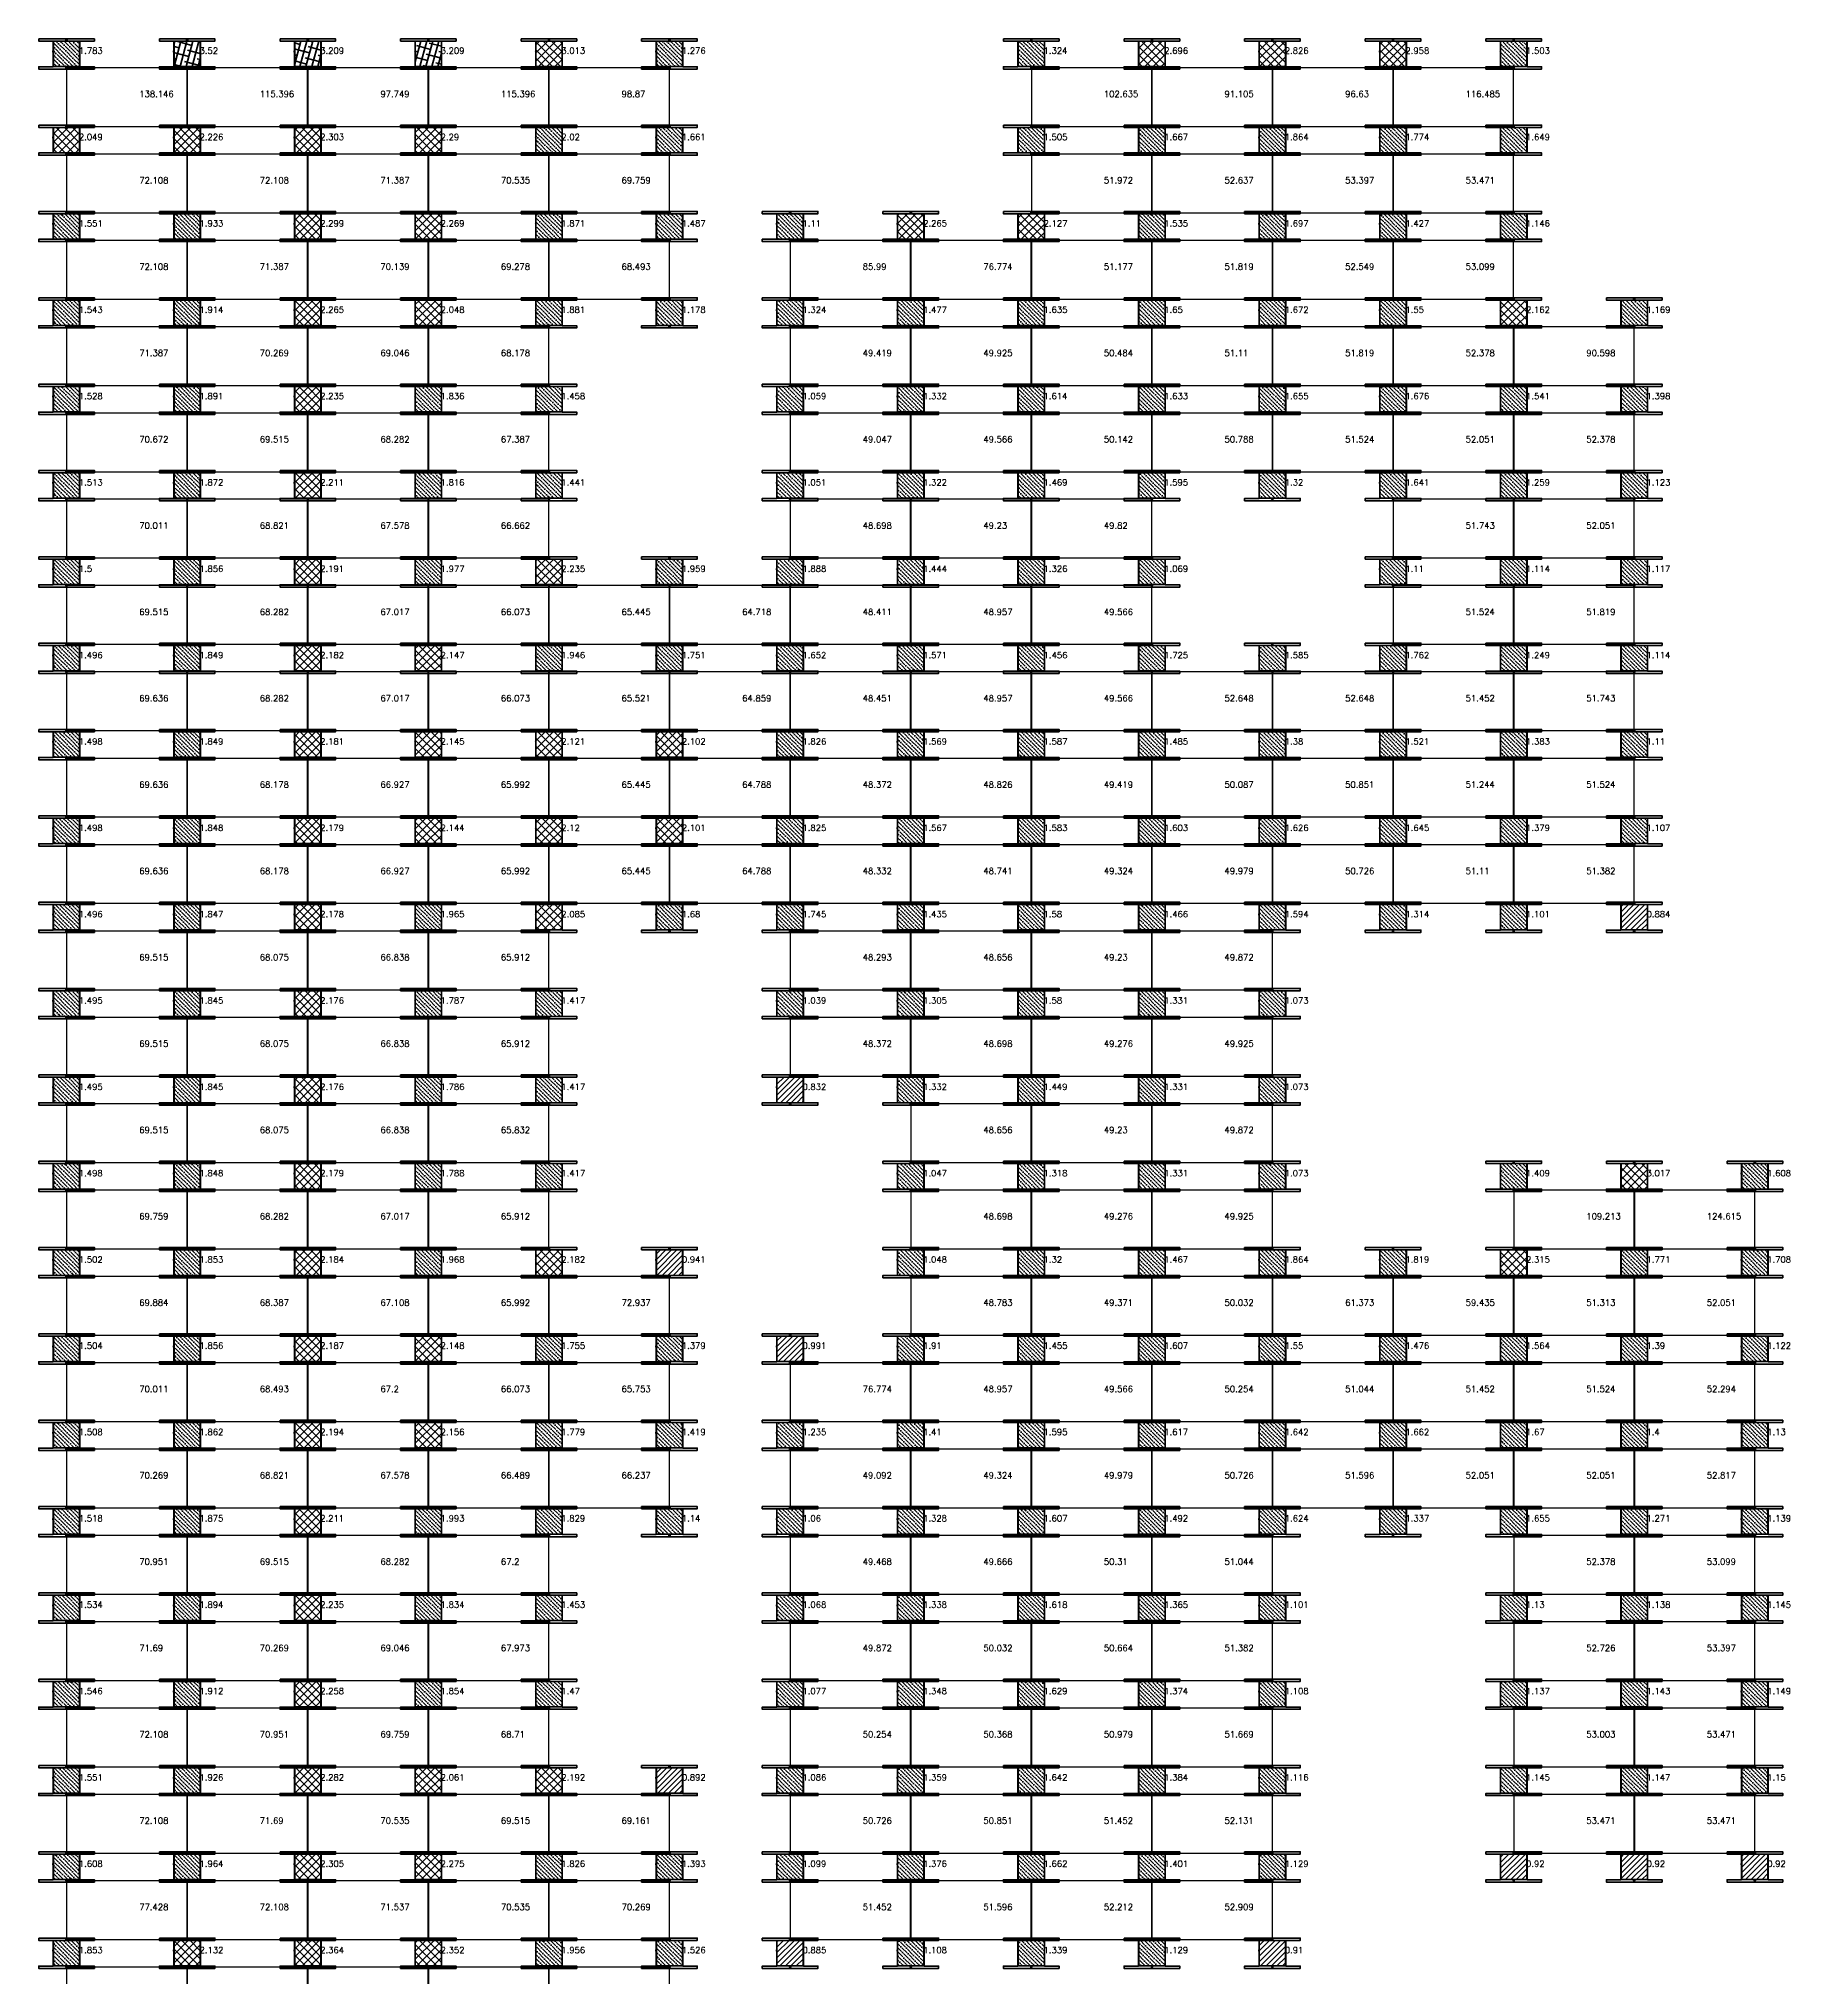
# Model space of a CAD drawing. Header units: inches. Extents: x 3750 to 10146, y -443 to 5941.
# Drawn here: x 4965 to 6099, y 760 to 2015 of the extents above; entities that cross this region are included whole.
import ezdxf

# ---------------------------------------------------------------- set-up
doc = ezdxf.new("R2010")
doc.units = ezdxf.units.IN
doc.header["$LTSCALE"] = 50
doc.header["$MEASUREMENT"] = 0
for name, color, linetype, lineweight in [('E-PANELS', 140, 'Continuous', 30), ('E2-ECOFEET', 254, 'Continuous', 35), ('E3-ECOFEET', 254, 'Continuous', 35), ('HATCH 1', 5, 'Continuous', 35), ('HATCH 2', 140, 'Continuous', 35), ('HATCH 3', 30, 'Continuous', 35), ('HATCH 4', 200, 'Continuous', 35)]:
    doc.layers.add(name, color=color, linetype=linetype, lineweight=lineweight)
doc.layers.add('EF3 TEXT', color=7, linetype='Continuous', plot=False)
doc.layers.get('E2-ECOFEET').off()
doc.styles.add('mytext', font='romans.shx')

# ---------------------------------------------------------------- blocks, each defined once
blk = doc.blocks.new('EF3_HATCH_4')
at = {"layer": 'HATCH 4'}
h = blk.add_hatch(dxfattribs=at)
h.set_pattern_fill('ANSI38', color=256, scale=30, angle=30)
h.set_pattern_definition([(75, (-119.168, -90.9187), (-3.62222, 0.97057), []), (165, (-119.168, -90.9187), (-8.215015, -1.68108), [9.375, -5.625])])
h.paths.add_polyline_path([(-8.5, -8.25), (8.5, -8.25), (8.5, 8.25), (-8.5, 8.25)])
blk.add_lwpolyline([(-8.5, -8.25), (8.5, -8.25), (8.5, 8.25), (-8.5, 8.25)], close=True, dxfattribs=at)
blk = doc.blocks.new('EF3_HATCH_2')
at = {"layer": 'HATCH 2'}
h = blk.add_hatch(dxfattribs=at)
h.set_pattern_fill('ANSI36', color=256, scale=15, angle=90)
h.set_pattern_definition([(135, (-119.168, -90.9187), (-3.64602, 0.994369), [4.6875, -0.9375, 0, -0.9375])])
h.paths.add_polyline_path([(-8.5, -8.25), (8.5, -8.25), (8.5, 8.25), (-8.5, 8.25)])
blk.add_lwpolyline([(-8.5, -8.25), (8.5, -8.25), (8.5, 8.25), (-8.5, 8.25)], close=True, dxfattribs=at)
blk = doc.blocks.new('EF3_HATCH_3')
at = {"layer": 'HATCH 3'}
h = blk.add_hatch(dxfattribs=at)
h.set_pattern_fill('ANSI37', color=256, scale=30)
h.set_pattern_definition([(45, (-119.168, -90.9187), (-2.65165, 2.65165), []), (135, (-119.168, -90.9187), (-2.65165, -2.65165), [])])
h.paths.add_polyline_path([(-8.5, -8.25), (8.5, -8.25), (8.5, 8.25), (-8.5, 8.25)])
blk.add_lwpolyline([(-8.5, -8.25), (8.5, -8.25), (8.5, 8.25), (-8.5, 8.25)], close=True, dxfattribs=at)
blk = doc.blocks.new('EF3_HATCH_1')
at = {"layer": 'HATCH 1'}
h = blk.add_hatch(dxfattribs=at)
h.set_pattern_fill('ANSI31', color=256, scale=20)
h.set_pattern_definition([(45, (-119.168, -90.9187), (-1.767767, 1.767767), [])])
h.paths.add_polyline_path([(-8.5, -8.25), (8.5, -8.25), (8.5, 8.25), (-8.5, 8.25)])
blk.add_lwpolyline([(-8.5, -8.25), (8.5, -8.25), (8.5, 8.25), (-8.5, 8.25)], close=True, dxfattribs=at)
blk = doc.blocks.new('YINGLI 305W 10DEG')
at = {"layer": 'E-PANELS'}
blk.add_lwpolyline([(0, 0), (77.56, 0), (77.56, -38.4), (0, -38.4)], close=True, dxfattribs=at)
blk = doc.blocks.new('EF3')
at = {"layer": 'E3-ECOFEET', "color": 5}
for points in [[(0, 0), (0, -1.5), (9.4, -1.5), (9.4, -18.1), (0, -18.1), (0, -19.6), (36, -19.6), (36, -18.1), (26.6, -18.1), (26.6, -1.5), (36, -1.5), (36, 0), (0, 0)], [(8.8, -8.1), (8.9, -8.1)]]:
    blk.add_lwpolyline(points, dxfattribs=at)
at = {"layer": 'E3-ECOFEET'}
for points in [[(17.2, -1), (17.8, -1), (17.8, -0.5)], [(18.2, -0.5), (18.2, -1), (18.8, -1)], [(17.2, -18.5), (17.8, -18.5), (17.8, -19)], [(18.2, -19), (18.2, -18.5), (18.8, -18.5)]]:
    blk.add_lwpolyline(points, dxfattribs=at)

msp = doc.modelspace()

# ---------------------------------------------------------------- block references
at = {"layer": 'E-PANELS'}
for p in [(4983.1, 1996.2), (5061.1, 1996.2), (5139.2, 1996.2), (5217.3, 1996.2), (5295.3, 1996.2), (5607.6, 1996.2), (5685.6, 1996.2), (5763.7, 1996.2), (5841.7, 1996.2), (4983.1, 1940.3), (5061.1, 1940.3), (5139.2, 1940.3), (5217.3, 1940.3), (5295.3, 1940.3), (5607.6, 1940.3), (5685.6, 1940.3), (5763.7, 1940.3), (5841.7, 1940.3), (4983.1, 1884.4), (5061.1, 1884.4), (5139.2, 1884.4), (5217.3, 1884.4), (5295.3, 1884.4), (5451.4, 1884.4), (5529.5, 1884.4), (5607.6, 1884.4), (5685.6, 1884.4), (5763.7, 1884.4), (5841.7, 1884.4), (4983.1, 1828.5), (5061.1, 1828.5), (5139.2, 1828.5), (5217.3, 1828.5), (5451.4, 1828.5), (5529.5, 1828.5), (5607.6, 1828.5), (5685.6, 1828.5), (5763.7, 1828.5), (5841.7, 1828.5), (5919.8, 1828.5), (4983.1, 1772.6), (5061.1, 1772.6), (5139.2, 1772.6), (5217.3, 1772.6), (5451.4, 1772.6), (5529.5, 1772.6), (5607.6, 1772.6), (5685.6, 1772.6), (5763.7, 1772.6), (5841.7, 1772.6), (5919.8, 1772.6), (4983.1, 1716.8), (5061.1, 1716.8), (5139.2, 1716.8), (5217.3, 1716.8), (5451.4, 1716.8), (5529.5, 1716.8), (5607.6, 1716.8), (5841.7, 1716.8), (5919.8, 1716.8), (4983.1, 1660.9), (5061.1, 1660.9), (5139.2, 1660.9), (5217.3, 1660.9), (5295.3, 1660.9), (5373.4, 1660.9), (5451.4, 1660.9), (5529.5, 1660.9), (5607.6, 1660.9), (5841.7, 1660.9), (5919.8, 1660.9), (4983.1, 1605), (5061.1, 1605), (5139.2, 1605), (5217.3, 1605), (5295.3, 1605), (5373.4, 1605), (5451.4, 1605), (5529.5, 1605), (5607.6, 1605), (5685.6, 1605), (5763.7, 1605), (5841.7, 1605), (5919.8, 1605), (4983.1, 1549.1), (5061.1, 1549.1), (5139.2, 1549.1), (5217.3, 1549.1), (5295.3, 1549.1), (5373.4, 1549.1), (5451.4, 1549.1), (5529.5, 1549.1), (5607.6, 1549.1), (5685.6, 1549.1), (5763.7, 1549.1), (5841.7, 1549.1), (5919.8, 1549.1), (4983.1, 1493.2), (5061.1, 1493.2), (5139.2, 1493.2), (5217.3, 1493.2), (5295.3, 1493.2), (5373.4, 1493.2), (5451.4, 1493.2), (5529.5, 1493.2), (5607.6, 1493.2), (5685.6, 1493.2), (5763.7, 1493.2), (5841.7, 1493.2), (5919.8, 1493.2), (4983.1, 1437.3), (5061.1, 1437.3), (5139.2, 1437.3), (5217.3, 1437.3), (5451.4, 1437.3), (5529.5, 1437.3), (5607.6, 1437.3), (5685.6, 1437.3), (4983.1, 1381.4), (5061.1, 1381.4), (5139.2, 1381.4), (5217.3, 1381.4), (5451.4, 1381.4), (5529.5, 1381.4), (5607.6, 1381.4), (5685.6, 1381.4), (4983.1, 1325.5), (5061.1, 1325.5), (5139.2, 1325.5), (5217.3, 1325.5), (5529.5, 1325.5), (5607.6, 1325.5), (5685.6, 1325.5), (4983.1, 1269.6), (5061.1, 1269.6), (5139.2, 1269.6), (5217.3, 1269.6), (5529.5, 1269.6), (5607.6, 1269.6), (5685.6, 1269.6), (5919.8, 1269.6), (5997.9, 1269.6), (4983.1, 1213.7), (5061.1, 1213.7), (5139.2, 1213.7), (5217.3, 1213.7), (5295.3, 1213.7), (5529.5, 1213.7), (5607.6, 1213.7), (5685.6, 1213.7), (5763.7, 1213.7), (5841.7, 1213.7), (5919.8, 1213.7), (5997.9, 1213.7), (4983.1, 1157.8), (5061.1, 1157.8), (5139.2, 1157.8), (5217.3, 1157.8), (5295.3, 1157.8), (5451.4, 1157.8), (5529.5, 1157.8), (5607.6, 1157.8), (5685.6, 1157.8), (5763.7, 1157.8), (5841.7, 1157.8), (5919.8, 1157.8), (5997.9, 1157.8), (4983.1, 1101.9), (5061.1, 1101.9), (5139.2, 1101.9), (5217.3, 1101.9), (5295.3, 1101.9), (5451.4, 1101.9), (5529.5, 1101.9), (5607.6, 1101.9), (5685.6, 1101.9), (5763.7, 1101.9), (5841.7, 1101.9), (5919.8, 1101.9), (5997.9, 1101.9), (4983.1, 1046), (5061.1, 1046), (5139.2, 1046), (5217.3, 1046), (5451.4, 1046), (5529.5, 1046), (5607.6, 1046), (5685.6, 1046), (5919.8, 1046), (5997.9, 1046), (4983.1, 990.1), (5061.1, 990.1), (5139.2, 990.1), (5217.3, 990.1), (5451.4, 990.1), (5529.5, 990.1), (5607.6, 990.1), (5685.6, 990.1), (5919.8, 990.1), (5997.9, 990.1), (4983.1, 934.2), (5061.1, 934.2), (5139.2, 934.2), (5217.3, 934.2), (5451.4, 934.2), (5529.5, 934.2), (5607.6, 934.2), (5685.6, 934.2), (5919.8, 934.2), (5997.9, 934.2), (4983.1, 878.3), (5061.1, 878.3), (5139.2, 878.3), (5217.3, 878.3), (5295.3, 878.3), (5451.4, 878.3), (5529.5, 878.3), (5607.6, 878.3), (5685.6, 878.3), (5919.8, 878.3), (5997.9, 878.3), (4983.1, 822.4), (5061.1, 822.4), (5139.2, 822.4), (5217.3, 822.4), (5295.3, 822.4), (5451.4, 822.4), (5529.5, 822.4), (5607.6, 822.4), (5685.6, 822.4), (4983.1, 766.5), (5061.1, 766.5), (5139.2, 766.5), (5217.3, 766.5), (5295.3, 766.5)]:
    msp.add_blockref('YINGLI 305W 10DEG', p, dxfattribs=at)
at = {"layer": 'E2-ECOFEET'}
for p in [(4964.8, 2014.7), (5042.9, 2014.7), (5121, 2014.7), (5199, 2014.7), (5277.1, 2014.7), (5355.1, 2014.7), (5589.3, 2014.7), (5667.4, 2014.7), (5745.4, 2014.7), (5823.5, 2014.7), (5901.6, 2014.7), (4964.8, 1958.9), (5042.9, 1958.9), (5121, 1958.9), (5199, 1958.9), (5277.1, 1958.9), (5355.1, 1958.9), (5589.3, 1958.9), (5667.4, 1958.9), (5745.4, 1958.9), (5823.5, 1958.9), (5901.6, 1958.9), (4964.8, 1903), (5042.9, 1903), (5121, 1903), (5199, 1903), (5277.1, 1903), (5355.1, 1903), (5433.2, 1903), (5511.3, 1903), (5589.3, 1903), (5667.4, 1903), (5745.4, 1903), (5823.5, 1903), (5901.6, 1903), (4964.8, 1847.1), (5042.9, 1847.1), (5121, 1847.1), (5199, 1847.1), (5277.1, 1847.1), (5355.1, 1847.1), (5433.2, 1847.1), (5511.3, 1847.1), (5589.3, 1847.1), (5667.4, 1847.1), (5745.4, 1847.1), (5823.5, 1847.1), (5901.6, 1847.1), (5979.6, 1847.1), (4964.8, 1791.2), (5042.9, 1791.2), (5121, 1791.2), (5199, 1791.2), (5277.1, 1791.2), (5433.2, 1791.2), (5511.3, 1791.2), (5589.3, 1791.2), (5667.4, 1791.2), (5745.4, 1791.2), (5823.5, 1791.2), (5901.6, 1791.2), (5979.6, 1791.2), (4964.8, 1735.3), (5042.9, 1735.3), (5121, 1735.3), (5199, 1735.3), (5277.1, 1735.3), (5433.2, 1735.3), (5511.3, 1735.3), (5589.3, 1735.3), (5667.4, 1735.3), (5745.4, 1735.3), (5823.5, 1735.3), (5901.6, 1735.3), (5979.6, 1735.3), (4964.8, 1679.4), (5042.9, 1679.4), (5121, 1679.4), (5199, 1679.4), (5277.1, 1679.4), (5355.1, 1679.4), (5433.2, 1679.4), (5511.3, 1679.4), (5589.3, 1679.4), (5667.4, 1679.4), (5823.5, 1679.4), (5901.6, 1679.4), (5979.6, 1679.4), (4964.8, 1623.5), (5042.9, 1623.5), (5121, 1623.5), (5199, 1623.5), (5277.1, 1623.5), (5355.1, 1623.5), (5433.2, 1623.5), (5511.3, 1623.5), (5589.3, 1623.5), (5667.4, 1623.5), (5745.4, 1623.5), (5823.5, 1623.5), (5901.6, 1623.5), (5979.6, 1623.5), (4964.8, 1567.6), (5042.9, 1567.6), (5121, 1567.6), (5199, 1567.6), (5277.1, 1567.6), (5355.1, 1567.6), (5433.2, 1567.6), (5511.3, 1567.6), (5589.3, 1567.6), (5667.4, 1567.6), (5745.4, 1567.6), (5823.5, 1567.6), (5901.6, 1567.6), (5979.6, 1567.6), (4964.8, 1511.7), (5042.9, 1511.7), (5121, 1511.7), (5199, 1511.7), (5277.1, 1511.7), (5355.1, 1511.7), (5433.2, 1511.7), (5511.3, 1511.7), (5589.3, 1511.7), (5667.4, 1511.7), (5745.4, 1511.7), (5823.5, 1511.7), (5901.6, 1511.7), (5979.6, 1511.7), (4964.8, 1455.8), (5042.9, 1455.8), (5121, 1455.8), (5199, 1455.8), (5277.1, 1455.8), (5355.1, 1455.8), (5433.2, 1455.8), (5511.3, 1455.8), (5589.3, 1455.8), (5667.4, 1455.8), (5745.4, 1455.8), (5823.5, 1455.8), (5901.6, 1455.8), (5979.6, 1455.8), (4964.8, 1399.9), (5042.9, 1399.9), (5121, 1399.9), (5199, 1399.9), (5277.1, 1399.9), (5433.2, 1399.9), (5511.3, 1399.9), (5589.3, 1399.9), (5667.4, 1399.9), (5745.4, 1399.9), (4964.8, 1344), (5042.9, 1344), (5121, 1344), (5199, 1344), (5277.1, 1344), (5433.2, 1344), (5511.3, 1344), (5589.3, 1344), (5667.4, 1344), (5745.4, 1344), (4964.8, 1288.1), (5042.9, 1288.1), (5121, 1288.1), (5199, 1288.1), (5277.1, 1288.1), (5511.3, 1288.1), (5589.3, 1288.1), (5667.4, 1288.1), (5745.4, 1288.1), (5901.6, 1288.1), (5979.6, 1288.1), (6057.7, 1288.1), (4964.8, 1232.2), (5042.9, 1232.2), (5121, 1232.2), (5199, 1232.2), (5277.1, 1232.2), (5355.1, 1232.2), (5511.3, 1232.2), (5589.3, 1232.2), (5667.4, 1232.2), (5745.4, 1232.2), (5823.5, 1232.2), (5901.6, 1232.2), (5979.6, 1232.2), (6057.7, 1232.2), (4964.8, 1176.3), (5042.9, 1176.3), (5121, 1176.3), (5199, 1176.3), (5277.1, 1176.3), (5355.1, 1176.3), (5433.2, 1176.3), (5511.3, 1176.3), (5589.3, 1176.3), (5667.4, 1176.3), (5745.4, 1176.3), (5823.5, 1176.3), (5901.6, 1176.3), (5979.6, 1176.3), (6057.7, 1176.3), (4964.8, 1120.4), (5042.9, 1120.4), (5121, 1120.4), (5199, 1120.4), (5277.1, 1120.4), (5355.1, 1120.4), (5433.2, 1120.4), (5511.3, 1120.4), (5589.3, 1120.4), (5667.4, 1120.4), (5745.4, 1120.4), (5823.5, 1120.4), (5901.6, 1120.4), (5979.6, 1120.4), (6057.7, 1120.4), (4964.8, 1064.5), (5042.9, 1064.5), (5121, 1064.5), (5199, 1064.5), (5277.1, 1064.5), (5355.1, 1064.5), (5433.2, 1064.5), (5511.3, 1064.5), (5589.3, 1064.5), (5667.4, 1064.5), (5745.4, 1064.5), (5823.5, 1064.5), (5901.6, 1064.5), (5979.6, 1064.5), (6057.7, 1064.5), (4964.8, 1008.6), (5042.9, 1008.6), (5121, 1008.6), (5199, 1008.6), (5277.1, 1008.6), (5433.2, 1008.6), (5511.3, 1008.6), (5589.3, 1008.6), (5667.4, 1008.6), (5745.4, 1008.6), (5901.6, 1008.6), (5979.6, 1008.6), (6057.7, 1008.6), (4964.8, 952.8), (5042.9, 952.8), (5121, 952.8), (5199, 952.8), (5277.1, 952.8), (5433.2, 952.8), (5511.3, 952.8), (5589.3, 952.8), (5667.4, 952.8), (5745.4, 952.8), (5901.6, 952.8), (5979.6, 952.8), (6057.7, 952.8), (4964.8, 896.9), (5042.9, 896.9), (5121, 896.9), (5199, 896.9), (5277.1, 896.9), (5355.1, 896.9), (5433.2, 896.9), (5511.3, 896.9), (5589.3, 896.9), (5667.4, 896.9), (5745.4, 896.9), (5901.6, 896.9), (5979.6, 896.9), (6057.7, 896.9), (4964.8, 841), (5042.9, 841), (5121, 841), (5199, 841), (5277.1, 841), (5355.1, 841), (5433.2, 841), (5511.3, 841), (5589.3, 841), (5667.4, 841), (5745.4, 841), (5901.6, 841), (5979.6, 841), (6057.7, 841), (4964.8, 785.1), (5042.9, 785.1), (5121, 785.1), (5199, 785.1), (5277.1, 785.1), (5355.1, 785.1), (5433.2, 785.1), (5511.3, 785.1), (5589.3, 785.1), (5667.4, 785.1), (5745.4, 785.1)]:
    msp.add_blockref('EF3', p, dxfattribs=at)
at = {"layer": 'HATCH 1'}
for p in [(5997.6, 1446), (5451.2, 1334.2), (5373.1, 1222.4), (5451.2, 1166.6), (5373.1, 887.1), (5919.6, 831.2), (5997.6, 831.2), (6075.7, 831.2), (5451.2, 775.3), (5763.4, 775.3)]:
    msp.add_blockref('EF3_HATCH_1', p, dxfattribs=at)
at = {"layer": 'HATCH 2'}
for p in [(4982.8, 2005), (5373.1, 2005), (5607.3, 2005), (5919.6, 2005), (5295.1, 1949.1), (5373.1, 1949.1), (5607.3, 1949.1), (5685.4, 1949.1), (5763.4, 1949.1), (5841.5, 1949.1), (5919.6, 1949.1), (4982.8, 1893.2), (5060.9, 1893.2), (5295.1, 1893.2), (5373.1, 1893.2), (5451.2, 1893.2), (5685.4, 1893.2), (5763.4, 1893.2), (5841.5, 1893.2), (5919.6, 1893.2), (4982.8, 1837.3), (5060.9, 1837.3), (5295.1, 1837.3), (5373.1, 1837.3), (5451.2, 1837.3), (5529.3, 1837.3), (5607.3, 1837.3), (5685.4, 1837.3), (5763.4, 1837.3), (5841.5, 1837.3), (5997.6, 1837.3), (4982.8, 1781.4), (5060.9, 1781.4), (5217, 1781.4), (5295.1, 1781.4), (5451.2, 1781.4), (5529.3, 1781.4), (5607.3, 1781.4), (5685.4, 1781.4), (5763.4, 1781.4), (5841.5, 1781.4), (5919.6, 1781.4), (5997.6, 1781.4), (4982.8, 1725.5), (5060.9, 1725.5), (5217, 1725.5), (5295.1, 1725.5), (5451.2, 1725.5), (5529.3, 1725.5), (5607.3, 1725.5), (5685.4, 1725.5), (5763.4, 1725.5), (5841.5, 1725.5), (5919.6, 1725.5), (5997.6, 1725.5), (4982.8, 1669.6), (5060.9, 1669.6), (5217, 1669.6), (5373.1, 1669.6), (5451.2, 1669.6), (5529.3, 1669.6), (5607.3, 1669.6), (5685.4, 1669.6), (5841.5, 1669.6), (5919.6, 1669.6), (5997.6, 1669.6), (4982.8, 1613.7), (5060.9, 1613.7), (5295.1, 1613.7), (5373.1, 1613.7), (5451.2, 1613.7), (5529.3, 1613.7), (5607.3, 1613.7), (5685.4, 1613.7), (5763.4, 1613.7), (5841.5, 1613.7), (5919.6, 1613.7), (5997.6, 1613.7), (4982.8, 1557.8), (5060.9, 1557.8), (5451.2, 1557.8), (5529.3, 1557.8), (5607.3, 1557.8), (5685.4, 1557.8), (5763.4, 1557.8), (5841.5, 1557.8), (5919.6, 1557.8), (5997.6, 1557.8), (4982.8, 1501.9), (5060.9, 1501.9), (5451.2, 1501.9), (5529.3, 1501.9), (5607.3, 1501.9), (5685.4, 1501.9), (5763.4, 1501.9), (5841.5, 1501.9), (5919.6, 1501.9), (5997.6, 1501.9), (4982.8, 1446), (5060.9, 1446), (5217, 1446), (5373.1, 1446), (5451.2, 1446), (5529.3, 1446), (5607.3, 1446), (5685.4, 1446), (5763.4, 1446), (5841.5, 1446), (5919.6, 1446), (4982.8, 1390.1), (5060.9, 1390.1), (5217, 1390.1), (5295.1, 1390.1), (5451.2, 1390.1), (5529.3, 1390.1), (5607.3, 1390.1), (5685.4, 1390.1), (5763.4, 1390.1), (4982.8, 1334.2), (5060.9, 1334.2), (5217, 1334.2), (5295.1, 1334.2), (5529.3, 1334.2), (5607.3, 1334.2), (5685.4, 1334.2), (5763.4, 1334.2), (4982.8, 1278.3), (5060.9, 1278.3), (5217, 1278.3), (5295.1, 1278.3), (5529.3, 1278.3), (5607.3, 1278.3), (5685.4, 1278.3), (5763.4, 1278.3), (5919.6, 1278.3), (6075.7, 1278.3), (4982.8, 1222.4), (5060.9, 1222.4), (5217, 1222.4), (5529.3, 1222.4), (5607.3, 1222.4), (5685.4, 1222.4), (5763.4, 1222.4), (5841.5, 1222.4), (5997.6, 1222.4), (6075.7, 1222.4), (4982.8, 1166.6), (5060.9, 1166.6), (5295.1, 1166.6), (5373.1, 1166.6), (5529.3, 1166.6), (5607.3, 1166.6), (5685.4, 1166.6), (5763.4, 1166.6), (5841.5, 1166.6), (5919.6, 1166.6), (5997.6, 1166.6), (6075.7, 1166.6), (4982.8, 1110.7), (5060.9, 1110.7), (5295.1, 1110.7), (5373.1, 1110.7), (5451.2, 1110.7), (5529.3, 1110.7), (5607.3, 1110.7), (5685.4, 1110.7), (5763.4, 1110.7), (5841.5, 1110.7), (5919.6, 1110.7), (5997.6, 1110.7), (6075.7, 1110.7), (4982.8, 1054.8), (5060.9, 1054.8), (5217, 1054.8), (5295.1, 1054.8), (5373.1, 1054.8), (5451.2, 1054.8), (5529.3, 1054.8), (5607.3, 1054.8), (5685.4, 1054.8), (5763.4, 1054.8), (5841.5, 1054.8), (5919.6, 1054.8), (5997.6, 1054.8), (6075.7, 1054.8), (4982.8, 998.9), (5060.9, 998.9), (5217, 998.9), (5295.1, 998.9), (5451.2, 998.9), (5529.3, 998.9), (5607.3, 998.9), (5685.4, 998.9), (5763.4, 998.9), (5919.6, 998.9), (5997.6, 998.9), (6075.7, 998.9), (4982.8, 943), (5060.9, 943), (5217, 943), (5295.1, 943), (5451.2, 943), (5529.3, 943), (5607.3, 943), (5685.4, 943), (5763.4, 943), (5919.6, 943), (5997.6, 943), (6075.7, 943), (4982.8, 887.1), (5060.9, 887.1), (5451.2, 887.1), (5529.3, 887.1), (5607.3, 887.1), (5685.4, 887.1), (5763.4, 887.1), (5919.6, 887.1), (5997.6, 887.1), (6075.7, 887.1), (4982.8, 831.2), (5060.9, 831.2), (5295.1, 831.2), (5373.1, 831.2), (5451.2, 831.2), (5529.3, 831.2), (5607.3, 831.2), (5685.4, 831.2), (5763.4, 831.2), (4982.8, 775.3), (5295.1, 775.3), (5373.1, 775.3), (5529.3, 775.3), (5607.3, 775.3), (5685.4, 775.3)]:
    msp.add_blockref('EF3_HATCH_2', p, dxfattribs=at)
at = {"layer": 'HATCH 3'}
for p in [(5295.1, 2005), (5685.4, 2005), (5763.4, 2005), (5841.5, 2005), (4982.8, 1949.1), (5060.9, 1949.1), (5139, 1949.1), (5217, 1949.1), (5139, 1893.2), (5217, 1893.2), (5529.3, 1893.2), (5607.3, 1893.2), (5139, 1837.3), (5217, 1837.3), (5919.6, 1837.3), (5139, 1781.4), (5139, 1725.5), (5139, 1669.6), (5295.1, 1669.6), (5139, 1613.7), (5217, 1613.7), (5139, 1557.8), (5217, 1557.8), (5295.1, 1557.8), (5373.1, 1557.8), (5139, 1501.9), (5217, 1501.9), (5295.1, 1501.9), (5373.1, 1501.9), (5139, 1446), (5295.1, 1446), (5139, 1390.1), (5139, 1334.2), (5139, 1278.3), (5997.6, 1278.3), (5139, 1222.4), (5295.1, 1222.4), (5919.6, 1222.4), (5139, 1166.6), (5217, 1166.6), (5139, 1110.7), (5217, 1110.7), (5139, 1054.8), (5139, 998.9), (5139, 943), (5139, 887.1), (5217, 887.1), (5295.1, 887.1), (5139, 831.2), (5217, 831.2), (5060.9, 775.3), (5139, 775.3), (5217, 775.3)]:
    msp.add_blockref('EF3_HATCH_3', p, dxfattribs=at)
at = {"layer": 'HATCH 4'}
for p in [(5060.9, 2005), (5139, 2005), (5217, 2005)]:
    msp.add_blockref('EF3_HATCH_4', p, dxfattribs=at)

# ---------------------------------------------------------------- texts
at = {"layer": 'EF3 TEXT', "style": 'mytext'}
for s, p in [('1.783', (4990.8, 2005)), ('3.52', (5068.9, 2005)), ('3.209', (5147, 2005)), ('3.209', (5225, 2005)), ('3.013', (5303.1, 2005)), ('1.276', (5381.1, 2005)), ('1.324', (5615.3, 2005)), ('2.696', (5693.4, 2005)), ('2.826', (5771.4, 2005)), ('2.958', (5849.5, 2005)), ('1.503', (5927.6, 2005)), ('138.146', (5029.9, 1977)), ('115.396', (5107.9, 1977)), ('97.749', (5186, 1977)), ('115.396', (5264, 1977)), ('98.87', (5342.1, 1977)), ('102.635', (5654.3, 1977)), ('91.105', (5732.4, 1977)), ('96.63', (5810.5, 1977)), ('116.485', (5888.5, 1977)), ('2.049', (4990.8, 1949.1)), ('2.226', (5068.9, 1949.1)), ('2.303', (5147, 1949.1)), ('2.29', (5225, 1949.1)), ('2.02', (5303.1, 1949.1)), ('1.661', (5381.1, 1949.1)), ('1.505', (5615.3, 1949.1)), ('1.667', (5693.4, 1949.1)), ('1.864', (5771.4, 1949.1)), ('1.774', (5849.5, 1949.1)), ('1.649', (5927.6, 1949.1)), ('72.108', (5029.9, 1921.1)), ('72.108', (5107.9, 1921.1)), ('71.387', (5186, 1921.1)), ('70.535', (5264, 1921.1)), ('69.759', (5342.1, 1921.1)), ('51.972', (5654.3, 1921.1)), ('52.637', (5732.4, 1921.1)), ('53.397', (5810.5, 1921.1)), ('53.471', (5888.5, 1921.1)), ('1.551', (4990.8, 1893.2)), ('1.933', (5068.9, 1893.2)), ('2.299', (5147, 1893.2)), ('2.269', (5225, 1893.2)), ('1.871', (5303.1, 1893.2)), ('1.487', (5381.1, 1893.2)), ('1.11', (5459.2, 1893.2)), ('2.265', (5537.3, 1893.2)), ('2.127', (5615.3, 1893.2)), ('1.535', (5693.4, 1893.2)), ('1.697', (5771.4, 1893.2)), ('1.427', (5849.5, 1893.2)), ('1.146', (5927.6, 1893.2)), ('72.108', (5029.9, 1865.2)), ('71.387', (5107.9, 1865.2)), ('70.139', (5186, 1865.2)), ('69.278', (5264, 1865.2)), ('68.493', (5342.1, 1865.2)), ('85.99', (5498.2, 1865.2)), ('76.774', (5576.3, 1865.2)), ('51.177', (5654.3, 1865.2)), ('51.819', (5732.4, 1865.2)), ('52.549', (5810.5, 1865.2)), ('53.099', (5888.5, 1865.2)), ('1.543', (4990.8, 1837.3)), ('1.914', (5068.9, 1837.3)), ('2.265', (5147, 1837.3)), ('2.048', (5225, 1837.3)), ('1.881', (5303.1, 1837.3)), ('1.178', (5381.1, 1837.3)), ('1.324', (5459.2, 1837.3)), ('1.477', (5537.3, 1837.3)), ('1.635', (5615.3, 1837.3)), ('1.65', (5693.4, 1837.3)), ('1.672', (5771.4, 1837.3)), ('1.55', (5849.5, 1837.3)), ('2.162', (5927.6, 1837.3)), ('1.169', (6005.6, 1837.3)), ('71.387', (5029.9, 1809.3)), ('70.269', (5107.9, 1809.3)), ('69.046', (5186, 1809.3)), ('68.178', (5264, 1809.3)), ('49.419', (5498.2, 1809.3)), ('49.925', (5576.3, 1809.3)), ('50.484', (5654.3, 1809.3)), ('51.11', (5732.4, 1809.3)), ('51.819', (5810.5, 1809.3)), ('52.378', (5888.5, 1809.3)), ('90.598', (5966.6, 1809.3)), ('1.528', (4990.8, 1781.4)), ('1.891', (5068.9, 1781.4)), ('2.235', (5147, 1781.4)), ('1.836', (5225, 1781.4)), ('1.458', (5303.1, 1781.4)), ('1.059', (5459.2, 1781.4)), ('1.332', (5537.3, 1781.4)), ('1.614', (5615.3, 1781.4)), ('1.633', (5693.4, 1781.4)), ('1.655', (5771.4, 1781.4)), ('1.676', (5849.5, 1781.4)), ('1.541', (5927.6, 1781.4)), ('1.398', (6005.6, 1781.4)), ('70.672', (5029.9, 1753.4)), ('69.515', (5107.9, 1753.4)), ('68.282', (5186, 1753.4)), ('67.387', (5264, 1753.4)), ('49.047', (5498.2, 1753.4)), ('49.566', (5576.3, 1753.4)), ('50.142', (5654.3, 1753.4)), ('50.788', (5732.4, 1753.4)), ('51.524', (5810.5, 1753.4)), ('52.051', (5888.5, 1753.4)), ('52.378', (5966.6, 1753.4)), ('1.513', (4990.8, 1725.5)), ('1.872', (5068.9, 1725.5)), ('2.211', (5147, 1725.5)), ('1.816', (5225, 1725.5)), ('1.441', (5303.1, 1725.5)), ('1.051', (5459.2, 1725.5)), ('1.322', (5537.3, 1725.5)), ('1.469', (5615.3, 1725.5)), ('1.595', (5693.4, 1725.5)), ('1.32', (5771.4, 1725.5)), ('1.641', (5849.5, 1725.5)), ('1.259', (5927.6, 1725.5)), ('1.123', (6005.6, 1725.5)), ('70.011', (5029.9, 1697.6)), ('68.821', (5107.9, 1697.6)), ('67.578', (5186, 1697.6)), ('66.662', (5264, 1697.6)), ('48.698', (5498.2, 1697.6)), ('49.23', (5576.3, 1697.6)), ('49.82', (5654.3, 1697.6)), ('51.743', (5888.5, 1697.6)), ('52.051', (5966.6, 1697.6)), ('1.5', (4990.8, 1669.6)), ('1.856', (5068.9, 1669.6)), ('2.191', (5147, 1669.6)), ('1.977', (5225, 1669.6)), ('2.235', (5303.1, 1669.6)), ('1.959', (5381.1, 1669.6)), ('1.888', (5459.2, 1669.6)), ('1.444', (5537.3, 1669.6)), ('1.326', (5615.3, 1669.6)), ('1.069', (5693.4, 1669.6)), ('1.11', (5849.5, 1669.6)), ('1.114', (5927.6, 1669.6)), ('1.117', (6005.6, 1669.6)), ('69.515', (5029.9, 1641.7)), ('68.282', (5107.9, 1641.7)), ('67.017', (5186, 1641.7)), ('66.073', (5264, 1641.7)), ('65.445', (5342.1, 1641.7)), ('64.718', (5420.2, 1641.7)), ('48.411', (5498.2, 1641.7)), ('48.957', (5576.3, 1641.7)), ('49.566', (5654.3, 1641.7)), ('51.524', (5888.5, 1641.7)), ('51.819', (5966.6, 1641.7)), ('1.496', (4990.8, 1613.7)), ('1.849', (5068.9, 1613.7)), ('2.182', (5147, 1613.7)), ('2.147', (5225, 1613.7)), ('1.946', (5303.1, 1613.7)), ('1.751', (5381.1, 1613.7)), ('1.652', (5459.2, 1613.7)), ('1.571', (5537.3, 1613.7)), ('1.456', (5615.3, 1613.7)), ('1.725', (5693.4, 1613.7)), ('1.585', (5771.4, 1613.7)), ('1.762', (5849.5, 1613.7)), ('1.249', (5927.6, 1613.7)), ('1.114', (6005.6, 1613.7)), ('69.636', (5029.9, 1585.8)), ('68.282', (5107.9, 1585.8)), ('67.017', (5186, 1585.8)), ('66.073', (5264, 1585.8)), ('65.521', (5342.1, 1585.8)), ('64.859', (5420.2, 1585.8)), ('48.451', (5498.2, 1585.8)), ('48.957', (5576.3, 1585.8)), ('49.566', (5654.3, 1585.8)), ('52.648', (5732.4, 1585.8)), ('52.648', (5810.5, 1585.8)), ('51.452', (5888.5, 1585.8)), ('51.743', (5966.6, 1585.8)), ('1.498', (4990.8, 1557.8)), ('1.849', (5068.9, 1557.8)), ('2.181', (5147, 1557.8)), ('2.145', (5225, 1557.8)), ('2.121', (5303.1, 1557.8)), ('2.102', (5381.1, 1557.8)), ('1.826', (5459.2, 1557.8)), ('1.569', (5537.3, 1557.8)), ('1.587', (5615.3, 1557.8)), ('1.485', (5693.4, 1557.8)), ('1.38', (5771.4, 1557.8)), ('1.521', (5849.5, 1557.8)), ('1.383', (5927.6, 1557.8)), ('1.11', (6005.6, 1557.8)), ('69.636', (5029.9, 1529.9)), ('68.178', (5107.9, 1529.9)), ('66.927', (5186, 1529.9)), ('65.992', (5264, 1529.9)), ('65.445', (5342.1, 1529.9)), ('64.788', (5420.2, 1529.9)), ('48.372', (5498.2, 1529.9)), ('48.826', (5576.3, 1529.9)), ('49.419', (5654.3, 1529.9)), ('50.087', (5732.4, 1529.9)), ('50.851', (5810.5, 1529.9)), ('51.244', (5888.5, 1529.9)), ('51.524', (5966.6, 1529.9)), ('1.498', (4990.8, 1501.9)), ('1.848', (5068.9, 1501.9)), ('2.179', (5147, 1501.9)), ('2.144', (5225, 1501.9)), ('2.12', (5303.1, 1501.9)), ('2.101', (5381.1, 1501.9)), ('1.825', (5459.2, 1501.9)), ('1.567', (5537.3, 1501.9)), ('1.583', (5615.3, 1501.9)), ('1.603', (5693.4, 1501.9)), ('1.626', (5771.4, 1501.9)), ('1.645', (5849.5, 1501.9)), ('1.379', (5927.6, 1501.9)), ('1.107', (6005.6, 1501.9)), ('69.636', (5029.9, 1474)), ('68.178', (5107.9, 1474)), ('66.927', (5186, 1474)), ('65.992', (5264, 1474)), ('65.445', (5342.1, 1474)), ('64.788', (5420.2, 1474)), ('48.332', (5498.2, 1474)), ('48.741', (5576.3, 1474)), ('49.324', (5654.3, 1474)), ('49.979', (5732.4, 1474)), ('50.726', (5810.5, 1474)), ('51.11', (5888.5, 1474)), ('51.382', (5966.6, 1474)), ('1.496', (4990.8, 1446)), ('1.847', (5068.9, 1446)), ('2.178', (5147, 1446)), ('1.965', (5225, 1446)), ('2.085', (5303.1, 1446)), ('1.68', (5381.1, 1446)), ('1.745', (5459.2, 1446)), ('1.435', (5537.3, 1446)), ('1.58', (5615.3, 1446)), ('1.466', (5693.4, 1446)), ('1.594', (5771.4, 1446)), ('1.314', (5849.5, 1446)), ('1.101', (5927.6, 1446)), ('0.884', (6005.6, 1446)), ('69.515', (5029.9, 1418.1)), ('68.075', (5107.9, 1418.1)), ('66.838', (5186, 1418.1)), ('65.912', (5264, 1418.1)), ('48.293', (5498.2, 1418.1)), ('48.656', (5576.3, 1418.1)), ('49.23', (5654.3, 1418.1)), ('49.872', (5732.4, 1418.1)), ('1.495', (4990.8, 1390.1)), ('1.845', (5068.9, 1390.1)), ('2.176', (5147, 1390.1)), ('1.787', (5225, 1390.1)), ('1.417', (5303.1, 1390.1)), ('1.039', (5459.2, 1390.1)), ('1.305', (5537.3, 1390.1)), ('1.58', (5615.3, 1390.1)), ('1.331', (5693.4, 1390.1)), ('1.073', (5771.4, 1390.1)), ('69.515', (5029.9, 1362.2)), ('68.075', (5107.9, 1362.2)), ('66.838', (5186, 1362.2)), ('65.912', (5264, 1362.2)), ('48.372', (5498.2, 1362.2)), ('48.698', (5576.3, 1362.2)), ('49.276', (5654.3, 1362.2)), ('49.925', (5732.4, 1362.2)), ('1.495', (4990.8, 1334.2)), ('1.845', (5068.9, 1334.2)), ('2.176', (5147, 1334.2)), ('1.786', (5225, 1334.2)), ('1.417', (5303.1, 1334.2)), ('0.832', (5459.2, 1334.2)), ('1.332', (5537.3, 1334.2)), ('1.449', (5615.3, 1334.2)), ('1.331', (5693.4, 1334.2)), ('1.073', (5771.4, 1334.2)), ('69.515', (5029.9, 1306.3)), ('68.075', (5107.9, 1306.3)), ('66.838', (5186, 1306.3)), ('65.832', (5264, 1306.3)), ('48.656', (5576.3, 1306.3)), ('49.23', (5654.3, 1306.3)), ('49.872', (5732.4, 1306.3)), ('1.498', (4990.8, 1278.3)), ('1.848', (5068.9, 1278.3)), ('2.179', (5147, 1278.3)), ('1.788', (5225, 1278.3)), ('1.417', (5303.1, 1278.3)), ('1.047', (5537.3, 1278.3)), ('1.318', (5615.3, 1278.3)), ('1.331', (5693.4, 1278.3)), ('1.073', (5771.4, 1278.3)), ('1.409', (5927.6, 1278.3)), ('3.017', (6005.6, 1278.3)), ('1.608', (6083.7, 1278.3)), ('69.759', (5029.9, 1250.4)), ('68.282', (5107.9, 1250.4)), ('67.017', (5186, 1250.4)), ('65.912', (5264, 1250.4)), ('48.698', (5576.3, 1250.4)), ('49.276', (5654.3, 1250.4)), ('49.925', (5732.4, 1250.4)), ('109.213', (5966.6, 1250.4)), ('124.615', (6044.6, 1250.4)), ('1.502', (4990.8, 1222.4)), ('1.853', (5068.9, 1222.4)), ('2.184', (5147, 1222.4)), ('1.968', (5225, 1222.4)), ('2.182', (5303.1, 1222.4)), ('0.941', (5381.1, 1222.4)), ('1.048', (5537.3, 1222.4)), ('1.32', (5615.3, 1222.4)), ('1.467', (5693.4, 1222.4)), ('1.864', (5771.4, 1222.4)), ('1.819', (5849.5, 1222.4)), ('2.315', (5927.6, 1222.4)), ('1.771', (6005.6, 1222.4)), ('1.708', (6083.7, 1222.4)), ('69.884', (5029.9, 1194.5)), ('68.387', (5107.9, 1194.5)), ('67.108', (5186, 1194.5)), ('65.992', (5264, 1194.5)), ('72.937', (5342.1, 1194.5)), ('48.783', (5576.3, 1194.5)), ('49.371', (5654.3, 1194.5)), ('50.032', (5732.4, 1194.5)), ('61.373', (5810.5, 1194.5)), ('59.435', (5888.5, 1194.5)), ('51.313', (5966.6, 1194.5)), ('52.051', (6044.6, 1194.5)), ('1.504', (4990.8, 1166.6)), ('1.856', (5068.9, 1166.6)), ('2.187', (5147, 1166.6)), ('2.148', (5225, 1166.6)), ('1.755', (5303.1, 1166.6)), ('1.379', (5381.1, 1166.6)), ('0.991', (5459.2, 1166.6)), ('1.91', (5537.3, 1166.6)), ('1.455', (5615.3, 1166.6)), ('1.607', (5693.4, 1166.6)), ('1.55', (5771.4, 1166.6)), ('1.476', (5849.5, 1166.6)), ('1.564', (5927.6, 1166.6)), ('1.39', (6005.6, 1166.6)), ('1.122', (6083.7, 1166.6)), ('70.011', (5029.9, 1138.6)), ('68.493', (5107.9, 1138.6)), ('67.2', (5186, 1138.6)), ('66.073', (5264, 1138.6)), ('65.753', (5342.1, 1138.6)), ('76.774', (5498.2, 1138.6)), ('48.957', (5576.3, 1138.6)), ('49.566', (5654.3, 1138.6)), ('50.254', (5732.4, 1138.6)), ('51.044', (5810.5, 1138.6)), ('51.452', (5888.5, 1138.6)), ('51.524', (5966.6, 1138.6)), ('52.294', (6044.6, 1138.6)), ('1.508', (4990.8, 1110.7)), ('1.862', (5068.9, 1110.7)), ('2.194', (5147, 1110.7)), ('2.156', (5225, 1110.7)), ('1.779', (5303.1, 1110.7)), ('1.419', (5381.1, 1110.7)), ('1.235', (5459.2, 1110.7)), ('1.41', (5537.3, 1110.7)), ('1.595', (5615.3, 1110.7)), ('1.617', (5693.4, 1110.7)), ('1.642', (5771.4, 1110.7)), ('1.662', (5849.5, 1110.7)), ('1.67', (5927.6, 1110.7)), ('1.4', (6005.6, 1110.7)), ('1.13', (6083.7, 1110.7)), ('70.269', (5029.9, 1082.7)), ('68.821', (5107.9, 1082.7)), ('67.578', (5186, 1082.7)), ('66.489', (5264, 1082.7)), ('66.237', (5342.1, 1082.7)), ('49.092', (5498.2, 1082.7)), ('49.324', (5576.3, 1082.7)), ('49.979', (5654.3, 1082.7)), ('50.726', (5732.4, 1082.7)), ('51.596', (5810.5, 1082.7)), ('52.051', (5888.5, 1082.7)), ('52.051', (5966.6, 1082.7)), ('52.817', (6044.6, 1082.7)), ('1.518', (4990.8, 1054.8)), ('1.875', (5068.9, 1054.8)), ('2.211', (5147, 1054.8)), ('1.993', (5225, 1054.8)), ('1.829', (5303.1, 1054.8)), ('1.14', (5381.1, 1054.8)), ('1.06', (5459.2, 1054.8)), ('1.328', (5537.3, 1054.8)), ('1.607', (5615.3, 1054.8)), ('1.492', (5693.4, 1054.8)), ('1.624', (5771.4, 1054.8)), ('1.337', (5849.5, 1054.8)), ('1.655', (5927.6, 1054.8)), ('1.271', (6005.6, 1054.8)), ('1.139', (6083.7, 1054.8)), ('70.951', (5029.9, 1026.8)), ('69.515', (5107.9, 1026.8)), ('68.282', (5186, 1026.8)), ('67.2', (5264, 1026.8)), ('49.468', (5498.2, 1026.8)), ('49.666', (5576.3, 1026.8)), ('50.31', (5654.3, 1026.8)), ('51.044', (5732.4, 1026.8)), ('52.378', (5966.6, 1026.8)), ('53.099', (6044.6, 1026.8)), ('1.534', (4990.8, 998.9)), ('1.894', (5068.9, 998.9)), ('2.235', (5147, 998.9)), ('1.834', (5225, 998.9)), ('1.453', (5303.1, 998.9)), ('1.068', (5459.2, 998.9)), ('1.338', (5537.3, 998.9)), ('1.618', (5615.3, 998.9)), ('1.365', (5693.4, 998.9)), ('1.101', (5771.4, 998.9)), ('1.13', (5927.6, 998.9)), ('1.138', (6005.6, 998.9)), ('1.145', (6083.7, 998.9)), ('71.69', (5029.9, 970.9)), ('70.269', (5107.9, 970.9)), ('69.046', (5186, 970.9)), ('67.973', (5264, 970.9)), ('49.872', (5498.2, 970.9)), ('50.032', (5576.3, 970.9)), ('50.664', (5654.3, 970.9)), ('51.382', (5732.4, 970.9)), ('52.726', (5966.6, 970.9)), ('53.397', (6044.6, 970.9)), ('1.546', (4990.8, 943)), ('1.912', (5068.9, 943)), ('2.258', (5147, 943)), ('1.854', (5225, 943)), ('1.47', (5303.1, 943)), ('1.077', (5459.2, 943)), ('1.348', (5537.3, 943)), ('1.629', (5615.3, 943)), ('1.374', (5693.4, 943)), ('1.108', (5771.4, 943)), ('1.137', (5927.6, 943)), ('1.143', (6005.6, 943)), ('1.149', (6083.7, 943)), ('72.108', (5029.9, 915)), ('70.951', (5107.9, 915)), ('69.759', (5186, 915)), ('68.71', (5264, 915)), ('50.254', (5498.2, 915)), ('50.368', (5576.3, 915)), ('50.979', (5654.3, 915)), ('51.669', (5732.4, 915)), ('53.003', (5966.6, 915)), ('53.471', (6044.6, 915)), ('1.551', (4990.8, 887.1)), ('1.926', (5068.9, 887.1)), ('2.282', (5147, 887.1)), ('2.061', (5225, 887.1)), ('2.192', (5303.1, 887.1)), ('0.892', (5381.1, 887.1)), ('1.086', (5459.2, 887.1)), ('1.359', (5537.3, 887.1)), ('1.642', (5615.3, 887.1)), ('1.384', (5693.4, 887.1)), ('1.116', (5771.4, 887.1)), ('1.145', (5927.6, 887.1)), ('1.147', (6005.6, 887.1)), ('1.15', (6083.7, 887.1)), ('72.108', (5029.9, 859.1)), ('71.69', (5107.9, 859.1)), ('70.535', (5186, 859.1)), ('69.515', (5264, 859.1)), ('69.161', (5342.1, 859.1)), ('50.726', (5498.2, 859.1)), ('50.851', (5576.3, 859.1)), ('51.452', (5654.3, 859.1)), ('52.131', (5732.4, 859.1)), ('53.471', (5966.6, 859.1)), ('53.471', (6044.6, 859.1)), ('1.608', (4990.8, 831.2)), ('1.964', (5068.9, 831.2)), ('2.305', (5147, 831.2)), ('2.275', (5225, 831.2)), ('1.826', (5303.1, 831.2)), ('1.393', (5381.1, 831.2)), ('1.099', (5459.2, 831.2)), ('1.376', (5537.3, 831.2)), ('1.662', (5615.3, 831.2)), ('1.401', (5693.4, 831.2)), ('1.129', (5771.4, 831.2)), ('0.92', (5927.6, 831.2)), ('0.92', (6005.6, 831.2)), ('0.92', (6083.7, 831.2)), ('77.428', (5029.9, 803.2)), ('72.108', (5107.9, 803.2)), ('71.537', (5186, 803.2)), ('70.535', (5264, 803.2)), ('70.269', (5342.1, 803.2)), ('51.452', (5498.2, 803.2)), ('51.596', (5576.3, 803.2)), ('52.212', (5654.3, 803.2)), ('52.909', (5732.4, 803.2)), ('1.853', (4990.8, 775.3)), ('2.132', (5068.9, 775.3)), ('2.364', (5147, 775.3)), ('2.352', (5225, 775.3)), ('1.956', (5303.1, 775.3)), ('1.526', (5381.1, 775.3)), ('0.885', (5459.2, 775.3)), ('1.108', (5537.3, 775.3)), ('1.339', (5615.3, 775.3)), ('1.129', (5693.4, 775.3)), ('0.91', (5771.4, 775.3))]:
    msp.add_text(s, height=4, dxfattribs=at).set_placement(p)

doc.saveas('drawing.dxf')
